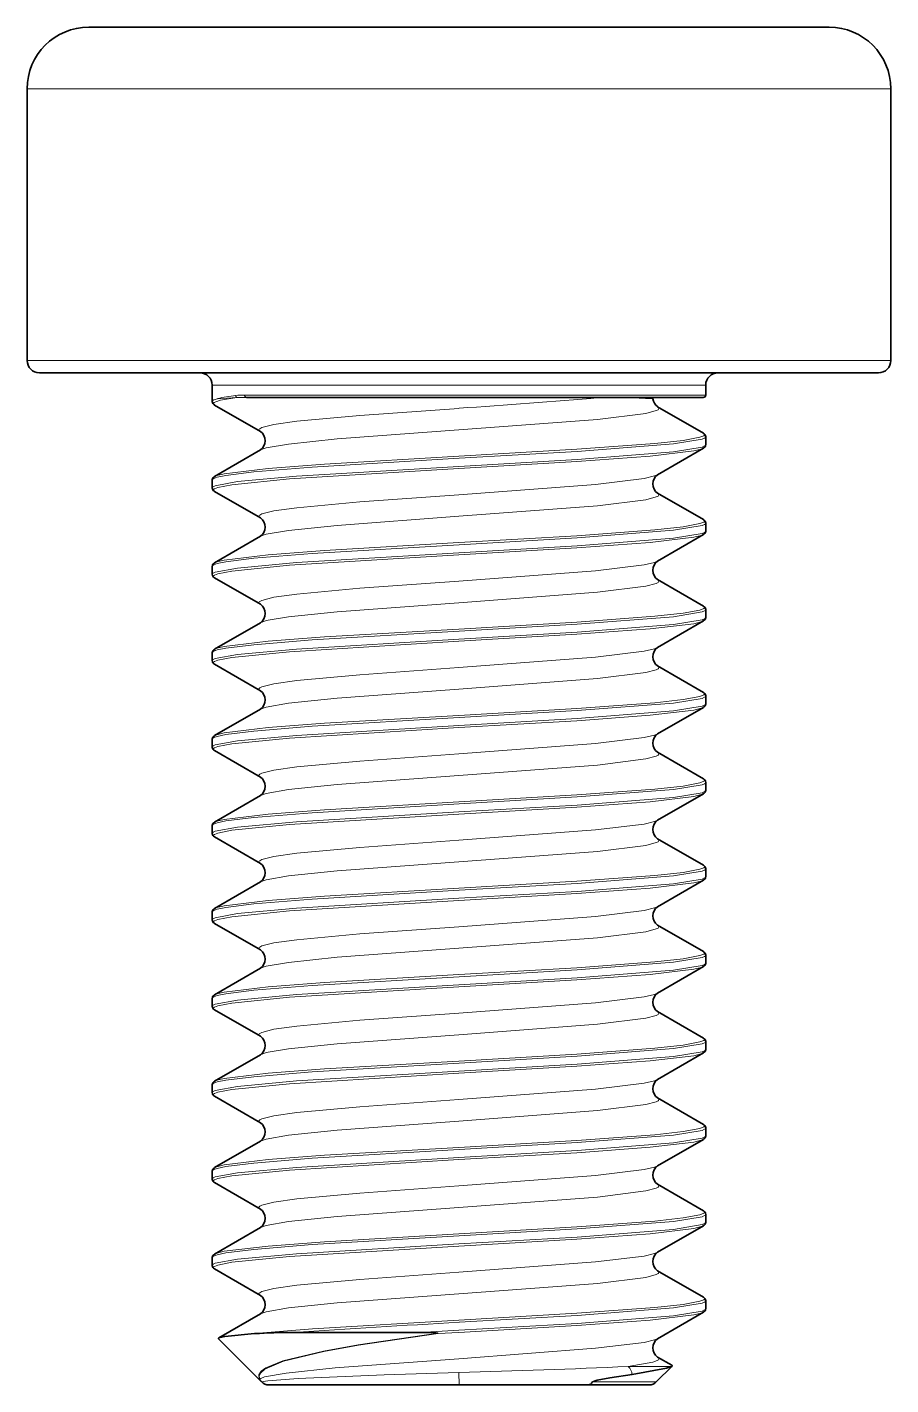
# Model space of a CAD drawing. Extents: x 428 to 938, y 254 to 632.
# Drawn here: x 565.12 to 572.12, y 606.55 to 617.55 of the extents above; entities that cross this region are included whole.
import ezdxf

# ---------------------------------------------------------------- set-up
doc = ezdxf.new("R2010")
doc.units = 0

msp = doc.modelspace()

# ---------------------------------------------------------------- linework, layer by layer
at = {"color": 7, "lineweight": 35, "ltscale": 0.110956}
msp.add_line((570.054, 617.548), (565.615, 617.548), dxfattribs=at)
at = {"color": 7, "lineweight": 35, "ltscale": 0.039044}
msp.add_line((571.615, 617.548), (570.054, 617.548), dxfattribs=at)
at = {"color": 7, "lineweight": 13, "ltscale": 0.129449}
for p, q in [((570.293, 617.048), (565.115, 617.048)), ((570.293, 614.848), (565.115, 614.848))]:
    msp.add_line(p, q, dxfattribs=at)
at = {"color": 7, "lineweight": 35, "ltscale": 0.055}
for p, q in [((565.115, 614.848), (565.115, 617.048)), ((572.115, 614.848), (572.115, 617.048))]:
    msp.add_line(p, q, dxfattribs=at)
at = {"color": 7, "lineweight": 13, "ltscale": 0.045551}
for p, q in [((572.115, 617.048), (570.293, 617.048)), ((572.115, 614.848), (570.293, 614.848))]:
    msp.add_line(p, q, dxfattribs=at)
at = {"color": 7, "lineweight": 35, "ltscale": 0.125751}
msp.add_line((570.245, 614.748), (565.215, 614.748), dxfattribs=at)
at = {"color": 7, "lineweight": 35, "ltscale": 0.044249}
msp.add_line((572.015, 614.748), (570.245, 614.748), dxfattribs=at)
at = {"color": 7, "lineweight": 13, "ltscale": 0.073972}
msp.add_line((569.574, 614.648), (566.615, 614.648), dxfattribs=at)
at = {"color": 7, "lineweight": 35, "ltscale": 0.003322}
msp.add_line((566.615, 614.516), (566.615, 614.648), dxfattribs=at)
at = {"color": 7, "lineweight": 13, "ltscale": 0.026028}
for p, q in [((570.615, 614.648), (569.574, 614.648)), ((570.615, 614.568), (569.574, 614.568))]:
    msp.add_line(p, q, dxfattribs=at)
at = {"color": 7, "lineweight": 35, "ltscale": 0.001999}
msp.add_line((570.615, 614.568), (570.615, 614.648), dxfattribs=at)
at = {"color": 7, "lineweight": 35, "ltscale": 0.010724}
for p, q in [((566.635, 614.487), (567.006, 614.272)), ((566.635, 613.908), (567.006, 614.123)), ((566.635, 613.787), (567.006, 613.572)), ((570.596, 613.558), (570.225, 613.773)), ((566.635, 613.208), (567.006, 613.423)), ((566.635, 613.087), (567.006, 612.872)), ((570.596, 612.858), (570.225, 613.073)), ((570.596, 612.158), (570.225, 612.373)), ((566.635, 611.808), (567.006, 612.023)), ((566.635, 611.687), (567.006, 611.472)), ((570.596, 611.458), (570.225, 611.673)), ((566.635, 611.108), (567.006, 611.323)), ((566.635, 610.987), (567.006, 610.772)), ((566.635, 610.408), (567.006, 610.623)), ((566.635, 610.287), (567.006, 610.072)), ((570.596, 610.058), (570.225, 610.273)), ((566.635, 609.708), (567.006, 609.923)), ((566.635, 609.587), (567.006, 609.372)), ((570.596, 609.358), (570.225, 609.573)), ((570.596, 608.658), (570.225, 608.873)), ((566.635, 608.308), (567.006, 608.523)), ((566.635, 608.187), (567.006, 607.972)), ((570.596, 607.958), (570.225, 608.173)), ((566.635, 607.608), (567.006, 607.823)), ((566.635, 607.487), (567.006, 607.272))]:
    msp.add_line(p, q, dxfattribs=at)
at = {"color": 7, "lineweight": 13, "ltscale": 0.003921}
msp.add_line((566.814, 614.547), (566.657, 614.538), dxfattribs=at)
at = {"color": 7, "lineweight": 13, "ltscale": 0.001999}
msp.add_line((566.814, 614.547), (566.894, 614.548), dxfattribs=at)
at = {"color": 7, "lineweight": 13, "ltscale": 0.045032}
msp.add_line((566.814, 614.547), (568.615, 614.547), dxfattribs=at)
at = {"color": 7, "lineweight": 13, "ltscale": 0.067439}
msp.add_line((569.574, 614.568), (566.877, 614.568), dxfattribs=at)
at = {"color": 7, "lineweight": 35, "ltscale": 0.066763}
msp.add_line((569.565, 614.548), (566.894, 614.548), dxfattribs=at)
at = {"color": 7, "lineweight": 13, "ltscale": 0.028497}
msp.add_line((569.755, 614.547), (568.615, 614.547), dxfattribs=at)
at = {"color": 7, "lineweight": 35, "ltscale": 0.025769}
msp.add_line((570.595, 614.548), (569.565, 614.548), dxfattribs=at)
at = {"color": 7, "lineweight": 13, "ltscale": 0.000104709}
msp.add_line((569.755, 614.547), (569.759, 614.548), dxfattribs=at)
at = {"color": 7, "lineweight": 13, "ltscale": 0.000153539}
msp.add_line((570.187, 614.537), (570.18, 614.538), dxfattribs=at)
at = {"color": 7, "lineweight": 35, "ltscale": 0.010725}
for p, q in [((570.596, 614.258), (570.225, 614.473)), ((566.635, 612.508), (567.006, 612.723)), ((570.596, 610.758), (570.225, 610.973)), ((566.635, 609.008), (567.006, 609.223)), ((570.596, 607.258), (570.225, 607.473))]:
    msp.add_line(p, q, dxfattribs=at)
at = {"color": 7, "lineweight": 35, "ltscale": 0.00161}
for p, q in [((570.615, 614.165), (570.615, 614.23)), ((570.615, 613.465), (570.615, 613.53)), ((566.615, 612.415), (566.615, 612.48)), ((566.615, 611.715), (566.615, 611.78)), ((570.615, 610.665), (570.615, 610.73)), ((570.615, 609.965), (570.615, 610.03)), ((566.615, 608.915), (566.615, 608.98)), ((566.615, 608.215), (566.615, 608.28)), ((570.615, 607.165), (570.615, 607.23))]:
    msp.add_line(p, q, dxfattribs=at)
at = {"color": 7, "lineweight": 13, "ltscale": 0.024036}
for p, q in [((569.574, 614.046), (568.614, 613.99)), ((569.574, 613.346), (568.614, 613.29)), ((569.574, 612.646), (568.614, 612.59)), ((569.574, 611.946), (568.614, 611.89)), ((569.574, 611.246), (568.614, 611.19)), ((569.574, 610.546), (568.614, 610.49)), ((569.574, 609.846), (568.614, 609.79)), ((569.574, 609.146), (568.614, 609.09)), ((569.574, 608.446), (568.614, 608.39)), ((569.574, 607.746), (568.614, 607.69)), ((569.574, 607.046), (568.614, 606.99))]:
    msp.add_line(p, q, dxfattribs=at)
at = {"color": 7, "lineweight": 13, "ltscale": 0.02387}
for p, q in [((568.615, 614.072), (569.569, 614.128)), ((568.615, 613.372), (569.569, 613.428)), ((568.615, 612.672), (569.569, 612.728)), ((568.615, 611.972), (569.569, 612.028)), ((568.615, 611.272), (569.569, 611.328)), ((568.615, 610.572), (569.569, 610.628)), ((568.615, 609.872), (569.569, 609.928)), ((568.615, 609.172), (569.569, 609.228)), ((568.615, 608.472), (569.569, 608.528)), ((568.615, 607.772), (569.569, 607.828)), ((568.615, 607.072), (569.569, 607.128))]:
    msp.add_line(p, q, dxfattribs=at)
at = {"color": 7, "lineweight": 13, "ltscale": 0.023988}
for p, q in [((568.616, 614.055), (569.574, 614.111)), ((568.616, 613.355), (569.574, 613.411)), ((568.616, 612.655), (569.574, 612.711)), ((568.616, 611.955), (569.574, 612.011)), ((568.616, 611.255), (569.574, 611.311)), ((568.616, 610.555), (569.574, 610.611)), ((568.616, 609.855), (569.574, 609.911)), ((568.616, 609.155), (569.574, 609.211)), ((568.616, 608.455), (569.574, 608.511)), ((568.616, 607.755), (569.574, 607.811)), ((568.616, 607.055), (569.574, 607.111))]:
    msp.add_line(p, q, dxfattribs=at)
at = {"color": 7, "lineweight": 35, "ltscale": 0.010722}
for p, q in [((570.596, 614.137), (570.225, 613.922)), ((570.596, 610.637), (570.225, 610.422)), ((570.596, 607.137), (570.225, 606.922))]:
    msp.add_line(p, q, dxfattribs=at)
at = {"color": 7, "lineweight": 13, "ltscale": 0.023913}
for p, q in [((569.57, 614.029), (568.615, 613.973)), ((569.57, 613.329), (568.615, 613.273)), ((569.57, 612.629), (568.615, 612.573)), ((569.57, 611.929), (568.615, 611.873)), ((569.57, 611.229), (568.615, 611.173)), ((569.57, 610.529), (568.615, 610.473)), ((569.57, 609.829), (568.615, 609.773)), ((569.57, 609.129), (568.615, 609.073)), ((569.57, 608.429), (568.615, 608.373)), ((569.57, 607.729), (568.615, 607.673)), ((569.57, 607.029), (568.615, 606.973))]:
    msp.add_line(p, q, dxfattribs=at)
at = {"color": 7, "lineweight": 35, "ltscale": 0.001608}
for p, q in [((566.615, 613.815), (566.615, 613.88)), ((566.615, 613.115), (566.615, 613.18)), ((570.615, 612.766), (570.615, 612.83)), ((570.615, 612.065), (570.615, 612.13)), ((570.615, 611.365), (570.615, 611.43)), ((566.615, 611.016), (566.615, 611.08)), ((566.615, 610.315), (566.615, 610.38)), ((566.615, 609.615), (566.615, 609.68)), ((570.615, 609.266), (570.615, 609.33)), ((570.615, 608.565), (570.615, 608.63)), ((570.615, 607.865), (570.615, 607.93)), ((566.615, 607.516), (566.615, 607.58))]:
    msp.add_line(p, q, dxfattribs=at)
at = {"color": 7, "lineweight": 35, "ltscale": 0.010723}
for p, q in [((570.596, 613.437), (570.225, 613.222)), ((570.596, 612.737), (570.225, 612.522)), ((566.635, 612.387), (567.006, 612.172)), ((570.596, 612.037), (570.225, 611.822)), ((570.596, 611.337), (570.225, 611.122)), ((570.596, 609.937), (570.225, 609.722)), ((570.596, 609.237), (570.225, 609.022)), ((566.635, 608.887), (567.006, 608.672)), ((570.596, 608.537), (570.225, 608.322)), ((570.596, 607.837), (570.225, 607.622))]:
    msp.add_line(p, q, dxfattribs=at)
at = {"color": 7, "lineweight": 35, "ltscale": 0.009721}
msp.add_line((566.669, 606.928), (567.006, 607.123), dxfattribs=at)
at = {"color": 7, "lineweight": 35, "ltscale": 0.01235}
msp.add_line((567.016, 606.572), (566.667, 606.921), dxfattribs=at)
at = {"color": 7, "lineweight": 35, "ltscale": 0.025661}
msp.add_line((568.297, 606.973), (567.27, 606.973), dxfattribs=at)
at = {"color": 7, "lineweight": 13, "ltscale": 0.007953}
msp.add_line((568.614, 606.99), (568.297, 606.973), dxfattribs=at)
at = {"color": 7, "lineweight": 35, "ltscale": 8.44764e-05}
msp.add_line((568.445, 606.967), (568.446, 606.964), dxfattribs=at)
at = {"color": 7, "lineweight": 13, "ltscale": 0.004238}
msp.add_line((568.615, 606.973), (568.446, 606.964), dxfattribs=at)
at = {"color": 7, "lineweight": 13, "ltscale": 0.008813}
msp.add_line((569.987, 606.698), (570.34, 606.698), dxfattribs=at)
at = {"color": 7, "lineweight": 35, "ltscale": 0.004506}
msp.add_line((570.214, 606.572), (570.342, 606.699), dxfattribs=at)
at = {"color": 7, "lineweight": 35, "ltscale": 0.003297}
msp.add_line((570.339, 606.707), (570.225, 606.773), dxfattribs=at)
at = {"color": 7, "lineweight": 35, "ltscale": 6.95908e-05}
msp.add_line((570.342, 606.699), (570.34, 606.698), dxfattribs=at)
at = {"color": 7, "lineweight": 13, "ltscale": 0.000130924}
msp.add_line((566.996, 606.598), (567, 606.595), dxfattribs=at)
at = {"color": 7, "lineweight": 13, "ltscale": 0.015201}
msp.add_line((568.615, 606.648), (568.008, 606.628), dxfattribs=at)
at = {"color": 7, "lineweight": 13, "ltscale": 0.002489}
msp.add_line((568.617, 606.548), (568.615, 606.648), dxfattribs=at)
at = {"color": 7, "lineweight": 13, "ltscale": 0.012946}
msp.add_line((570.214, 606.572), (569.697, 606.572), dxfattribs=at)
at = {"color": 7, "lineweight": 35, "ltscale": 0.024121}
msp.add_line((567.074, 606.548), (568.039, 606.548), dxfattribs=at)
at = {"color": 7, "lineweight": 35, "ltscale": 0.014453}
msp.add_line((568.617, 606.548), (568.039, 606.548), dxfattribs=at)
at = {"color": 7, "lineweight": 35, "ltscale": 0.026077}
msp.add_line((569.66, 606.548), (568.617, 606.548), dxfattribs=at)
at = {"color": 7, "lineweight": 35, "ltscale": 0.012454}
msp.add_line((570.158, 606.548), (569.66, 606.548), dxfattribs=at)
at = {"color": 7, "lineweight": 13}
for points in [[(566.657, 614.538), (566.628, 614.528), (566.62, 614.523), (566.616, 614.518), (566.615, 614.516)], [(566.814, 614.547), (566.682, 614.525), (566.644, 614.513), (566.63, 614.506), (566.627, 614.502), (566.625, 614.499), (566.626, 614.496), (566.627, 614.493), (566.635, 614.487)], [(567.006, 614.272), (566.998, 614.278), (566.996, 614.28), (566.994, 614.285), (566.994, 614.287), (566.997, 614.291), (567.001, 614.295), (567.017, 614.304), (567.115, 614.328), (567.3, 614.355), (567.811, 614.402), (568.615, 614.46)], [(568.615, 614.285), (569.738, 614.37), (570.129, 614.419), (570.214, 614.442), (570.229, 614.449), (570.233, 614.453), (570.236, 614.459), (570.236, 614.463), (570.235, 614.465), (570.225, 614.473)], [(567.006, 614.123), (567.052, 614.14), (567.233, 614.171), (567.628, 614.212), (568.615, 614.285)], [(570.596, 614.258), (570.604, 614.251), (570.605, 614.248), (570.605, 614.245), (570.604, 614.243), (570.599, 614.238), (570.568, 614.226), (570.431, 614.2), (570.202, 614.175), (569.569, 614.128)], [(570.615, 614.23), (570.615, 614.228), (570.612, 614.223), (570.606, 614.219), (570.585, 614.21), (570.355, 614.172), (569.574, 614.111)], [(570.615, 614.165), (570.615, 614.163), (570.612, 614.159), (570.606, 614.155), (570.585, 614.146), (570.355, 614.108), (569.574, 614.046)], [(566.615, 613.88), (566.616, 613.882), (566.62, 613.887), (566.628, 613.892), (566.656, 613.902), (566.726, 613.917), (566.953, 613.945), (567.426, 613.984), (568.616, 614.055)], [(566.635, 613.908), (566.652, 613.915), (566.713, 613.93), (567.07, 613.973), (567.526, 614.008), (568.615, 614.072)], [(570.596, 614.137), (570.579, 614.13), (570.519, 614.115), (570.166, 614.073), (569.57, 614.029)], [(568.614, 613.99), (567.298, 613.91), (566.821, 613.866), (566.639, 613.833), (566.623, 613.825), (566.618, 613.821), (566.616, 613.817), (566.615, 613.815)], [(568.615, 613.973), (567.241, 613.888), (566.773, 613.841), (566.661, 613.819), (566.633, 613.808), (566.627, 613.803), (566.626, 613.801), (566.625, 613.797), (566.626, 613.795), (566.629, 613.791), (566.635, 613.787)], [(568.615, 613.76), (569.721, 613.844), (570.115, 613.892), (570.201, 613.912), (570.225, 613.922)], [(567.006, 613.572), (566.998, 613.578), (566.996, 613.58), (566.994, 613.585), (566.994, 613.587), (566.997, 613.591), (567.001, 613.595), (567.017, 613.604), (567.115, 613.629), (567.3, 613.655), (567.811, 613.702), (568.615, 613.76)], [(568.615, 613.585), (569.738, 613.67), (570.129, 613.719), (570.214, 613.742), (570.229, 613.749), (570.233, 613.753), (570.236, 613.759), (570.236, 613.763), (570.235, 613.765), (570.225, 613.773)], [(567.006, 613.423), (567.052, 613.44), (567.233, 613.471), (567.628, 613.512), (568.615, 613.585)], [(570.596, 613.558), (570.604, 613.551), (570.605, 613.548), (570.605, 613.545), (570.604, 613.543), (570.599, 613.538), (570.568, 613.526), (570.431, 613.5), (570.202, 613.475), (569.569, 613.428)], [(570.615, 613.53), (570.615, 613.528), (570.612, 613.523), (570.606, 613.519), (570.585, 613.51), (570.355, 613.472), (569.574, 613.411)], [(570.596, 613.437), (570.579, 613.43), (570.519, 613.415), (570.166, 613.373), (569.57, 613.329)], [(570.615, 613.465), (570.615, 613.463), (570.612, 613.459), (570.606, 613.455), (570.585, 613.446), (570.355, 613.408), (569.574, 613.346)], [(566.615, 613.18), (566.616, 613.182), (566.62, 613.187), (566.628, 613.192), (566.656, 613.202), (566.726, 613.217), (566.953, 613.245), (567.426, 613.284), (568.616, 613.355)], [(568.614, 613.29), (567.298, 613.21), (566.821, 613.166), (566.639, 613.133), (566.623, 613.125), (566.618, 613.121), (566.616, 613.117), (566.615, 613.115)], [(568.615, 613.273), (567.241, 613.188), (566.773, 613.141), (566.661, 613.119), (566.633, 613.108), (566.627, 613.103), (566.626, 613.101), (566.625, 613.097), (566.626, 613.095), (566.629, 613.091), (566.635, 613.087)], [(566.635, 613.208), (566.652, 613.215), (566.713, 613.23), (567.07, 613.273), (567.526, 613.308), (568.615, 613.372)], [(568.615, 613.06), (569.721, 613.144), (570.115, 613.192), (570.201, 613.212), (570.225, 613.222)], [(567.006, 612.872), (566.998, 612.878), (566.996, 612.88), (566.994, 612.885), (566.994, 612.887), (566.997, 612.891), (567.001, 612.895), (567.017, 612.904), (567.115, 612.929), (567.3, 612.955), (567.811, 613.002), (568.615, 613.06)], [(568.615, 612.885), (569.738, 612.97), (570.129, 613.019), (570.214, 613.042), (570.229, 613.049), (570.233, 613.053), (570.236, 613.059), (570.236, 613.063), (570.235, 613.065), (570.225, 613.073)], [(567.006, 612.723), (567.052, 612.74), (567.233, 612.771), (567.628, 612.812), (568.615, 612.885)], [(570.596, 612.858), (570.604, 612.851), (570.605, 612.848), (570.605, 612.845), (570.604, 612.843), (570.599, 612.838), (570.568, 612.826), (570.431, 612.8), (570.202, 612.775), (569.569, 612.728)], [(570.615, 612.83), (570.615, 612.828), (570.612, 612.823), (570.606, 612.819), (570.585, 612.81), (570.355, 612.772), (569.574, 612.711)], [(570.596, 612.737), (570.579, 612.73), (570.519, 612.715), (570.166, 612.673), (569.57, 612.629)], [(570.615, 612.766), (570.615, 612.763), (570.612, 612.759), (570.606, 612.755), (570.585, 612.746), (570.355, 612.708), (569.574, 612.646)], [(566.615, 612.48), (566.616, 612.482), (566.62, 612.487), (566.628, 612.492), (566.656, 612.502), (566.726, 612.517), (566.953, 612.545), (567.426, 612.584), (568.616, 612.655)], [(566.635, 612.508), (566.652, 612.516), (566.713, 612.53), (567.07, 612.573), (567.526, 612.608), (568.615, 612.672)], [(568.614, 612.59), (567.298, 612.51), (566.821, 612.466), (566.639, 612.433), (566.623, 612.425), (566.618, 612.421), (566.616, 612.417), (566.615, 612.415)], [(568.615, 612.573), (567.241, 612.488), (566.773, 612.441), (566.661, 612.419), (566.633, 612.408), (566.627, 612.403), (566.626, 612.401), (566.625, 612.397), (566.626, 612.395), (566.629, 612.391), (566.635, 612.387)], [(568.615, 612.36), (569.721, 612.444), (570.115, 612.492), (570.201, 612.512), (570.225, 612.522)], [(567.006, 612.172), (566.998, 612.178), (566.996, 612.18), (566.994, 612.185), (566.994, 612.187), (566.997, 612.191), (567.001, 612.195), (567.017, 612.204), (567.115, 612.229), (567.3, 612.255), (567.811, 612.302), (568.615, 612.36)], [(568.615, 612.185), (569.738, 612.27), (570.129, 612.319), (570.214, 612.342), (570.229, 612.349), (570.233, 612.353), (570.236, 612.359), (570.236, 612.363), (570.235, 612.365), (570.225, 612.373)], [(567.006, 612.023), (567.052, 612.04), (567.233, 612.071), (567.628, 612.112), (568.615, 612.185)], [(570.596, 612.158), (570.604, 612.151), (570.605, 612.148), (570.605, 612.145), (570.604, 612.143), (570.599, 612.138), (570.568, 612.126), (570.431, 612.1), (570.202, 612.075), (569.569, 612.028)], [(570.615, 612.13), (570.615, 612.128), (570.612, 612.123), (570.606, 612.119), (570.585, 612.11), (570.355, 612.072), (569.574, 612.011)], [(570.615, 612.065), (570.615, 612.063), (570.612, 612.059), (570.606, 612.055), (570.585, 612.046), (570.355, 612.008), (569.574, 611.946)], [(566.615, 611.78), (566.616, 611.782), (566.62, 611.787), (566.628, 611.792), (566.656, 611.802), (566.726, 611.817), (566.953, 611.845), (567.426, 611.884), (568.616, 611.955)], [(566.635, 611.808), (566.652, 611.815), (566.713, 611.83), (567.07, 611.873), (567.526, 611.908), (568.615, 611.972)], [(570.596, 612.037), (570.579, 612.03), (570.519, 612.015), (570.166, 611.973), (569.57, 611.929)], [(568.614, 611.89), (567.298, 611.81), (566.821, 611.766), (566.639, 611.733), (566.623, 611.725), (566.618, 611.721), (566.616, 611.717), (566.615, 611.715)], [(568.615, 611.873), (567.241, 611.788), (566.773, 611.741), (566.661, 611.719), (566.633, 611.708), (566.627, 611.703), (566.626, 611.701), (566.625, 611.697), (566.626, 611.695), (566.629, 611.691), (566.635, 611.687)], [(568.615, 611.66), (569.721, 611.744), (570.115, 611.792), (570.201, 611.812), (570.225, 611.822)], [(567.006, 611.472), (566.998, 611.478), (566.996, 611.48), (566.994, 611.485), (566.994, 611.487), (566.997, 611.491), (567.001, 611.495), (567.017, 611.504), (567.115, 611.529), (567.3, 611.555), (567.811, 611.602), (568.615, 611.66)], [(568.615, 611.485), (569.738, 611.57), (570.129, 611.619), (570.214, 611.642), (570.229, 611.649), (570.233, 611.653), (570.236, 611.659), (570.236, 611.663), (570.235, 611.665), (570.225, 611.673)], [(567.006, 611.323), (567.052, 611.34), (567.233, 611.371), (567.628, 611.412), (568.615, 611.485)], [(570.596, 611.458), (570.604, 611.451), (570.605, 611.448), (570.605, 611.445), (570.604, 611.443), (570.599, 611.438), (570.568, 611.426), (570.431, 611.4), (570.202, 611.375), (569.569, 611.328)], [(570.615, 611.43), (570.615, 611.428), (570.612, 611.423), (570.606, 611.419), (570.585, 611.41), (570.355, 611.372), (569.574, 611.311)], [(570.596, 611.337), (570.579, 611.33), (570.519, 611.315), (570.166, 611.273), (569.57, 611.229)], [(570.615, 611.365), (570.615, 611.363), (570.612, 611.359), (570.606, 611.355), (570.585, 611.346), (570.355, 611.308), (569.574, 611.246)], [(566.615, 611.08), (566.616, 611.082), (566.62, 611.087), (566.628, 611.092), (566.656, 611.102), (566.726, 611.117), (566.953, 611.146), (567.426, 611.184), (568.616, 611.255)], [(568.614, 611.19), (567.298, 611.11), (566.821, 611.066), (566.639, 611.033), (566.623, 611.025), (566.618, 611.021), (566.616, 611.017), (566.615, 611.016)], [(566.635, 611.108), (566.652, 611.115), (566.713, 611.13), (567.07, 611.173), (567.526, 611.208), (568.615, 611.272)], [(568.615, 611.173), (567.241, 611.088), (566.773, 611.041), (566.661, 611.019), (566.633, 611.008), (566.627, 611.003), (566.626, 611.001), (566.625, 610.997), (566.626, 610.995), (566.629, 610.991), (566.635, 610.987)], [(568.615, 610.96), (569.721, 611.044), (570.115, 611.092), (570.201, 611.112), (570.225, 611.122)], [(567.006, 610.772), (566.998, 610.778), (566.996, 610.78), (566.994, 610.785), (566.994, 610.787), (566.997, 610.791), (567.001, 610.795), (567.017, 610.804), (567.115, 610.828), (567.3, 610.855), (567.811, 610.902), (568.615, 610.96)], [(568.615, 610.785), (569.738, 610.87), (570.129, 610.919), (570.214, 610.942), (570.229, 610.949), (570.233, 610.953), (570.236, 610.959), (570.236, 610.963), (570.235, 610.965), (570.225, 610.973)], [(567.006, 610.623), (567.052, 610.64), (567.233, 610.671), (567.628, 610.712), (568.615, 610.785)], [(570.596, 610.758), (570.604, 610.751), (570.605, 610.748), (570.605, 610.745), (570.604, 610.743), (570.599, 610.738), (570.568, 610.726), (570.431, 610.7), (570.202, 610.675), (569.569, 610.628)], [(570.596, 610.637), (570.579, 610.63), (570.519, 610.615), (570.166, 610.573), (569.57, 610.529)], [(570.615, 610.73), (570.615, 610.728), (570.612, 610.723), (570.606, 610.719), (570.585, 610.71), (570.355, 610.672), (569.574, 610.611)], [(570.615, 610.665), (570.615, 610.663), (570.612, 610.659), (570.606, 610.655), (570.585, 610.646), (570.355, 610.608), (569.574, 610.546)], [(566.615, 610.38), (566.616, 610.382), (566.62, 610.387), (566.628, 610.392), (566.656, 610.402), (566.726, 610.417), (566.953, 610.445), (567.426, 610.484), (568.616, 610.555)], [(566.635, 610.408), (566.652, 610.415), (566.713, 610.43), (567.07, 610.473), (567.526, 610.508), (568.615, 610.572)], [(568.614, 610.49), (567.298, 610.41), (566.821, 610.366), (566.639, 610.333), (566.623, 610.325), (566.618, 610.321), (566.616, 610.317), (566.615, 610.315)], [(568.615, 610.473), (567.241, 610.388), (566.773, 610.341), (566.661, 610.319), (566.633, 610.308), (566.627, 610.303), (566.626, 610.301), (566.625, 610.297), (566.626, 610.295), (566.629, 610.291), (566.635, 610.287)], [(568.615, 610.26), (569.721, 610.344), (570.115, 610.392), (570.201, 610.412), (570.225, 610.422)], [(567.006, 610.072), (566.998, 610.078), (566.996, 610.08), (566.994, 610.085), (566.994, 610.087), (566.997, 610.091), (567.001, 610.095), (567.017, 610.104), (567.115, 610.129), (567.3, 610.155), (567.811, 610.202), (568.615, 610.26)], [(568.615, 610.085), (569.738, 610.17), (570.129, 610.219), (570.214, 610.242), (570.229, 610.249), (570.233, 610.253), (570.236, 610.259), (570.236, 610.263), (570.235, 610.265), (570.225, 610.273)], [(567.006, 609.923), (567.052, 609.94), (567.233, 609.971), (567.628, 610.012), (568.615, 610.085)], [(570.596, 610.058), (570.604, 610.051), (570.605, 610.048), (570.605, 610.045), (570.604, 610.043), (570.599, 610.038), (570.568, 610.026), (570.431, 610), (570.202, 609.975), (569.569, 609.928)], [(570.615, 610.03), (570.615, 610.028), (570.612, 610.023), (570.606, 610.019), (570.585, 610.01), (570.355, 609.972), (569.574, 609.911)], [(570.615, 609.965), (570.615, 609.963), (570.612, 609.959), (570.606, 609.955), (570.585, 609.946), (570.355, 609.908), (569.574, 609.846)], [(566.615, 609.68), (566.616, 609.682), (566.62, 609.687), (566.628, 609.692), (566.656, 609.702), (566.726, 609.717), (566.953, 609.745), (567.426, 609.784), (568.616, 609.855)], [(566.635, 609.708), (566.652, 609.715), (566.713, 609.73), (567.07, 609.773), (567.526, 609.808), (568.615, 609.872)], [(570.596, 609.937), (570.579, 609.93), (570.519, 609.915), (570.166, 609.873), (569.57, 609.829)], [(568.614, 609.79), (567.298, 609.71), (566.821, 609.666), (566.639, 609.633), (566.623, 609.625), (566.618, 609.621), (566.616, 609.617), (566.615, 609.615)], [(568.615, 609.773), (567.241, 609.688), (566.773, 609.641), (566.661, 609.619), (566.633, 609.608), (566.627, 609.603), (566.626, 609.601), (566.625, 609.597), (566.626, 609.595), (566.629, 609.591), (566.635, 609.587)], [(568.615, 609.56), (569.721, 609.644), (570.115, 609.692), (570.201, 609.712), (570.225, 609.722)], [(567.006, 609.372), (566.998, 609.378), (566.996, 609.38), (566.994, 609.385), (566.994, 609.387), (566.997, 609.391), (567.001, 609.395), (567.017, 609.404), (567.115, 609.429), (567.3, 609.455), (567.811, 609.502), (568.615, 609.56)], [(568.615, 609.385), (569.738, 609.47), (570.129, 609.519), (570.214, 609.542), (570.229, 609.549), (570.233, 609.553), (570.236, 609.559), (570.236, 609.563), (570.235, 609.565), (570.225, 609.573)], [(567.006, 609.223), (567.052, 609.24), (567.233, 609.271), (567.628, 609.312), (568.615, 609.385)], [(570.596, 609.358), (570.604, 609.351), (570.605, 609.348), (570.605, 609.345), (570.604, 609.343), (570.599, 609.338), (570.568, 609.326), (570.431, 609.3), (570.202, 609.275), (569.569, 609.228)], [(570.615, 609.33), (570.615, 609.328), (570.612, 609.323), (570.606, 609.319), (570.585, 609.31), (570.355, 609.272), (569.574, 609.211)], [(570.596, 609.237), (570.579, 609.23), (570.519, 609.215), (570.166, 609.173), (569.57, 609.129)], [(570.615, 609.266), (570.615, 609.263), (570.612, 609.259), (570.606, 609.255), (570.585, 609.246), (570.355, 609.208), (569.574, 609.146)], [(566.615, 608.98), (566.616, 608.982), (566.62, 608.987), (566.628, 608.992), (566.656, 609.002), (566.726, 609.017), (566.953, 609.045), (567.426, 609.084), (568.616, 609.155)], [(568.614, 609.09), (567.298, 609.01), (566.821, 608.966), (566.639, 608.933), (566.623, 608.925), (566.618, 608.921), (566.616, 608.917), (566.615, 608.915)], [(566.635, 609.008), (566.652, 609.016), (566.713, 609.03), (567.07, 609.073), (567.526, 609.108), (568.615, 609.172)], [(568.615, 609.073), (567.241, 608.988), (566.773, 608.941), (566.661, 608.919), (566.633, 608.908), (566.627, 608.903), (566.626, 608.901), (566.625, 608.897), (566.626, 608.895), (566.629, 608.891), (566.635, 608.887)], [(568.615, 608.86), (569.721, 608.944), (570.115, 608.992), (570.201, 609.012), (570.225, 609.022)], [(568.615, 608.685), (569.738, 608.77), (570.129, 608.819), (570.214, 608.842), (570.229, 608.849), (570.233, 608.853), (570.236, 608.859), (570.236, 608.863), (570.235, 608.865), (570.225, 608.873)], [(567.006, 608.672), (566.998, 608.678), (566.996, 608.68), (566.994, 608.685), (566.994, 608.687), (566.997, 608.691), (567.001, 608.695), (567.017, 608.704), (567.115, 608.729), (567.3, 608.755), (567.811, 608.802), (568.615, 608.86)], [(567.006, 608.523), (567.052, 608.54), (567.233, 608.571), (567.628, 608.612), (568.615, 608.685)], [(570.596, 608.658), (570.604, 608.651), (570.605, 608.648), (570.605, 608.645), (570.604, 608.643), (570.599, 608.638), (570.568, 608.626), (570.431, 608.6), (570.202, 608.575), (569.569, 608.528)], [(570.596, 608.537), (570.579, 608.53), (570.519, 608.515), (570.166, 608.473), (569.57, 608.429)], [(570.615, 608.63), (570.615, 608.628), (570.612, 608.623), (570.606, 608.619), (570.585, 608.61), (570.355, 608.572), (569.574, 608.511)], [(570.615, 608.565), (570.615, 608.563), (570.612, 608.559), (570.606, 608.555), (570.585, 608.546), (570.355, 608.508), (569.574, 608.446)], [(566.615, 608.28), (566.616, 608.282), (566.62, 608.287), (566.628, 608.292), (566.656, 608.302), (566.726, 608.317), (566.953, 608.345), (567.426, 608.384), (568.616, 608.455)], [(566.635, 608.308), (566.652, 608.315), (566.713, 608.33), (567.07, 608.373), (567.526, 608.408), (568.615, 608.472)], [(568.614, 608.39), (567.298, 608.31), (566.821, 608.266), (566.639, 608.233), (566.623, 608.225), (566.618, 608.221), (566.616, 608.217), (566.615, 608.215)], [(568.615, 608.373), (567.241, 608.288), (566.773, 608.241), (566.661, 608.219), (566.633, 608.208), (566.627, 608.203), (566.626, 608.201), (566.625, 608.197), (566.626, 608.195), (566.629, 608.191), (566.635, 608.187)], [(568.615, 608.16), (569.721, 608.244), (570.115, 608.292), (570.201, 608.312), (570.225, 608.322)], [(567.006, 607.972), (566.998, 607.978), (566.996, 607.98), (566.994, 607.985), (566.994, 607.987), (566.997, 607.991), (567.001, 607.995), (567.017, 608.004), (567.115, 608.029), (567.3, 608.055), (567.811, 608.102), (568.615, 608.16)], [(568.615, 607.985), (569.738, 608.07), (570.129, 608.119), (570.214, 608.142), (570.229, 608.149), (570.233, 608.153), (570.236, 608.159), (570.236, 608.163), (570.235, 608.165), (570.225, 608.173)], [(567.006, 607.823), (567.052, 607.84), (567.233, 607.871), (567.628, 607.912), (568.615, 607.985)], [(570.596, 607.958), (570.604, 607.951), (570.605, 607.948), (570.605, 607.945), (570.604, 607.943), (570.599, 607.938), (570.568, 607.926), (570.431, 607.9), (570.202, 607.875), (569.569, 607.828)], [(570.615, 607.93), (570.615, 607.928), (570.612, 607.923), (570.606, 607.919), (570.585, 607.91), (570.355, 607.872), (569.574, 607.811)], [(566.635, 607.608), (566.652, 607.615), (566.713, 607.63), (567.07, 607.673), (567.526, 607.708), (568.615, 607.772)], [(570.596, 607.837), (570.579, 607.83), (570.519, 607.815), (570.166, 607.773), (569.57, 607.729)], [(570.615, 607.865), (570.615, 607.863), (570.612, 607.859), (570.606, 607.855), (570.585, 607.846), (570.355, 607.808), (569.574, 607.746)], [(566.615, 607.58), (566.616, 607.582), (566.62, 607.587), (566.628, 607.592), (566.656, 607.602), (566.726, 607.617), (566.953, 607.646), (567.426, 607.684), (568.616, 607.755)], [(568.614, 607.69), (567.298, 607.61), (566.821, 607.566), (566.639, 607.533), (566.623, 607.525), (566.618, 607.521), (566.616, 607.517), (566.615, 607.516)], [(568.615, 607.673), (567.241, 607.588), (566.773, 607.541), (566.661, 607.519), (566.633, 607.508), (566.627, 607.503), (566.626, 607.501), (566.625, 607.497), (566.626, 607.495), (566.629, 607.491), (566.635, 607.487)], [(568.615, 607.46), (569.721, 607.544), (570.115, 607.592), (570.201, 607.612), (570.225, 607.622)], [(567.006, 607.272), (566.998, 607.278), (566.996, 607.28), (566.994, 607.285), (566.994, 607.287), (566.997, 607.291), (567.001, 607.295), (567.017, 607.304), (567.115, 607.328), (567.3, 607.355), (567.811, 607.402), (568.615, 607.46)], [(568.615, 607.285), (569.738, 607.37), (570.129, 607.419), (570.214, 607.442), (570.229, 607.449), (570.233, 607.453), (570.236, 607.459), (570.236, 607.463), (570.235, 607.465), (570.225, 607.473)], [(567.006, 607.123), (567.052, 607.14), (567.233, 607.171), (567.628, 607.212), (568.615, 607.285)], [(570.596, 607.258), (570.604, 607.251), (570.605, 607.248), (570.605, 607.245), (570.604, 607.243), (570.599, 607.238), (570.568, 607.226), (570.431, 607.2), (570.202, 607.175), (569.569, 607.128)], [(570.615, 607.23), (570.615, 607.228), (570.612, 607.223), (570.606, 607.219), (570.585, 607.21), (570.355, 607.172), (569.574, 607.111)], [(570.596, 607.137), (570.579, 607.13), (570.519, 607.115), (570.166, 607.073), (569.57, 607.029)], [(570.615, 607.165), (570.615, 607.163), (570.612, 607.159), (570.606, 607.155), (570.585, 607.146), (570.355, 607.108), (569.574, 607.046)], [(568.615, 607.072), (567.429, 607.001), (566.959, 606.963)], [(568.445, 606.967), (567.798, 606.872), (567.517, 606.822), (567.188, 606.742), (567.051, 606.686), (567.012, 606.658), (566.993, 606.629), (566.996, 606.598)], [(568.446, 606.964), (567.8, 606.869), (567.52, 606.818), (567.192, 606.739), (567.043, 606.676), (567.007, 606.643), (566.996, 606.619), (567, 606.595)], [(568.615, 606.76), (569.721, 606.844), (570.115, 606.892), (570.201, 606.912), (570.225, 606.922)], [(567, 606.595), (567.009, 606.6), (567.04, 606.612), (567.215, 606.644), (567.611, 606.686), (568.615, 606.76)], [(569.987, 606.698), (570.187, 606.733), (570.221, 606.745), (570.231, 606.751), (570.235, 606.756), (570.236, 606.758), (570.236, 606.763), (570.234, 606.767), (570.225, 606.773)], [(567.017, 606.572), (567.027, 606.576), (567.066, 606.582), (567.313, 606.6), (568.008, 606.628)]]:
    msp.add_lwpolyline(points, dxfattribs=at)
at = {"color": 7, "lineweight": 35}
for points in [[(566.959, 606.963), (566.717, 606.94), (566.679, 606.932), (566.669, 606.928)], [(570.34, 606.698), (570.331, 606.693), (570.296, 606.684), (570.018, 606.633)], [(570.018, 606.633), (569.838, 606.604), (569.736, 606.586), (569.697, 606.572)]]:
    msp.add_lwpolyline(points, dxfattribs=at)
for centre, radius, start, end in [((565.615, 617.048), 0.5, 90, 180), ((571.615, 617.048), 0.5, 0, 90), ((565.215, 614.848), 0.1, 180.0336, 269.9664), ((572.015, 614.848), 0.1, 270.0336, 359.9664), ((566.515, 614.648), 0.1, 0.0336, 89.9664), ((570.715, 614.648), 0.1, 90.0336, 179.9664), ((566.649, 614.518), 0.0336, 184.4312, 245.4304), ((570.196, 614.538), 0.01, 90.0164, 186.3894), ((570.273, 614.546), 0.0868, 185.4758, 236.4572), ((570.595, 614.568), 0.02, 270.0337, 359.9663), ((566.957, 614.199), 0.0879, 359.0384, 56.1619), ((570.582, 614.227), 0.0334, 4.2373, 65.4776), ((566.957, 614.196), 0.0879, 303.8381, 0.9616), ((570.582, 614.168), 0.0331, 294.0422, 356.0303), ((566.649, 613.877), 0.0334, 114.5224, 175.7627), ((566.648, 613.818), 0.0331, 183.9697, 245.9578), ((570.274, 613.849), 0.0879, 123.8381, 180.9616), ((570.274, 613.846), 0.0879, 179.0384, 236.1619), ((566.957, 613.499), 0.0879, 359.0384, 56.1619), ((566.957, 613.496), 0.0879, 303.8381, 0.9616), ((570.582, 613.527), 0.0334, 4.2373, 65.4776), ((570.582, 613.468), 0.0331, 294.0422, 356.0303), ((566.649, 613.177), 0.0334, 114.5224, 175.7627), ((570.274, 613.149), 0.0879, 123.8381, 180.9616), ((566.648, 613.118), 0.0331, 183.9697, 245.9578), ((570.274, 613.146), 0.0879, 179.0384, 236.1619), ((566.957, 612.799), 0.0879, 359.0384, 56.1619), ((570.582, 612.827), 0.0334, 4.2373, 65.4776), ((566.957, 612.796), 0.0879, 303.8381, 0.9616), ((570.582, 612.768), 0.0331, 294.0422, 356.0303), ((566.649, 612.477), 0.0334, 114.5224, 175.7627), ((570.274, 612.449), 0.0879, 123.8381, 180.9616), ((566.648, 612.418), 0.0331, 183.9697, 245.9578), ((570.274, 612.446), 0.0879, 179.0384, 236.1619), ((566.957, 612.099), 0.0879, 359.0384, 56.1619), ((566.957, 612.096), 0.0879, 303.8381, 0.9616), ((570.582, 612.127), 0.0334, 4.2373, 65.4776), ((570.582, 612.068), 0.0331, 294.0422, 356.0303), ((566.649, 611.777), 0.0334, 114.5224, 175.7627), ((570.274, 611.749), 0.0879, 123.8381, 180.9616), ((570.274, 611.746), 0.0879, 179.0384, 236.1619), ((566.648, 611.718), 0.0331, 183.9697, 245.9578), ((566.957, 611.399), 0.0879, 359.0384, 56.1619), ((566.957, 611.396), 0.0879, 303.8381, 0.9616), ((570.582, 611.427), 0.0334, 4.2373, 65.4776), ((570.582, 611.368), 0.0331, 294.0422, 356.0303), ((566.649, 611.077), 0.0334, 114.5224, 175.7627), ((570.274, 611.049), 0.0879, 123.8381, 180.9616), ((566.648, 611.018), 0.0331, 183.9697, 245.9578), ((570.274, 611.046), 0.0879, 179.0384, 236.1619), ((566.957, 610.699), 0.0879, 359.0384, 56.1619), ((570.582, 610.727), 0.0334, 4.2373, 65.4776), ((566.957, 610.696), 0.0879, 303.8381, 0.9616), ((570.582, 610.668), 0.0331, 294.0422, 356.0303), ((566.649, 610.377), 0.0334, 114.5224, 175.7627), ((570.274, 610.349), 0.0879, 123.8381, 180.9616), ((566.648, 610.318), 0.0331, 183.9697, 245.9578), ((570.274, 610.346), 0.0879, 179.0384, 236.1619), ((566.957, 609.999), 0.0879, 359.0384, 56.1619), ((566.957, 609.996), 0.0879, 303.8381, 0.9616), ((570.582, 610.027), 0.0334, 4.2373, 65.4776), ((570.582, 609.968), 0.0331, 294.0422, 356.0303), ((566.649, 609.677), 0.0334, 114.5224, 175.7627), ((570.274, 609.649), 0.0879, 123.8381, 180.9616), ((570.274, 609.646), 0.0879, 179.0384, 236.1619), ((566.648, 609.618), 0.0331, 183.9697, 245.9578), ((566.957, 609.299), 0.0879, 359.0384, 56.1619), ((570.582, 609.327), 0.0334, 4.2373, 65.4776), ((566.957, 609.296), 0.0879, 303.8381, 0.9616), ((570.582, 609.268), 0.0331, 294.0422, 356.0303), ((566.649, 608.977), 0.0334, 114.5224, 175.7627), ((570.274, 608.949), 0.0879, 123.8381, 180.9616), ((566.648, 608.918), 0.0331, 183.9697, 245.9578), ((570.274, 608.946), 0.0879, 179.0384, 236.1619), ((566.957, 608.599), 0.0879, 359.0384, 56.1619), ((570.582, 608.627), 0.0334, 4.2373, 65.4776), ((566.957, 608.596), 0.0879, 303.8381, 0.9616), ((570.582, 608.568), 0.0331, 294.0422, 356.0303), ((570.274, 608.249), 0.0879, 123.8381, 180.9616), ((566.649, 608.277), 0.0334, 114.5224, 175.7627), ((566.648, 608.218), 0.0331, 183.9697, 245.9578), ((570.274, 608.246), 0.0879, 179.0384, 236.1619), ((566.957, 607.899), 0.0879, 359.0384, 56.1619), ((566.957, 607.896), 0.0879, 303.8381, 0.9616), ((570.582, 607.927), 0.0334, 4.2373, 65.4776), ((570.582, 607.868), 0.0331, 294.0422, 356.0303), ((566.649, 607.577), 0.0334, 114.5224, 175.7627), ((570.274, 607.549), 0.0879, 123.8381, 180.9616), ((570.274, 607.546), 0.0879, 179.0384, 236.1619), ((566.648, 607.518), 0.0331, 183.9697, 245.9578), ((566.957, 607.199), 0.0879, 359.0384, 56.1619), ((570.582, 607.227), 0.0334, 4.2373, 65.4776), ((566.957, 607.196), 0.0879, 303.8381, 0.9616), ((570.582, 607.168), 0.0331, 294.0422, 356.0303), ((566.67, 606.924), 0.00414, 96.9127, 221.157), ((567.276, 601.916), 5.057, 90.0646, 93.5943), ((568.341, 606.061), 0.912, 83.4551, 92.7926), ((570.274, 606.849), 0.0879, 123.8381, 180.9616), ((570.274, 606.846), 0.0879, 179.0383, 236.1632), ((570.339, 606.702), 0.00466, 318.9095, 82.9578), ((567.073, 606.628), 0.08, 225.0045, 269.9955), ((569.656, 606.593), 0.0454, 274.4333, 331.8195), ((570.158, 606.628), 0.08, 270.0045, 314.9955)]:
    msp.add_arc(centre, radius, start, end, dxfattribs=at)
at = {"color": 7, "lineweight": 13}
for centre, radius, start, end in [((566.942, 613.336), 1.236, 96.3607, 103.2922), ((566.872, 613.999), 0.569, 89.5222, 96.7892), ((566.826, 614.565), 0.021, 180.5658, 236.5692), ((566.896, 614.567), 0.0189, 175.756, 265.0113), ((565.815, 659.316), 44.942, 273.5729, 275.0304), ((569.73, 601.38), 13.167, 88.0392, 89.8901), ((572.407, 533.242), 73.909, 92.93955, 93.98493), ((566.564, 684.083), 77.462, 271.51778, 272.53314), ((569.932, 606.632), 0.0854, 0.4775, 49.9252), ((567.082, 606.648), 0.0995, 209.9709, 229.3445), ((567.057, 606.62), 0.0618, 204.01, 229.9076), ((567.074, 606.628), 0.0798, 224.4372, 270.0321), ((567.074, 606.628), 0.0797, 224.3917, 270.1101)]:
    msp.add_arc(centre, radius, start, end, dxfattribs=at)

doc.saveas('drawing.dxf')
